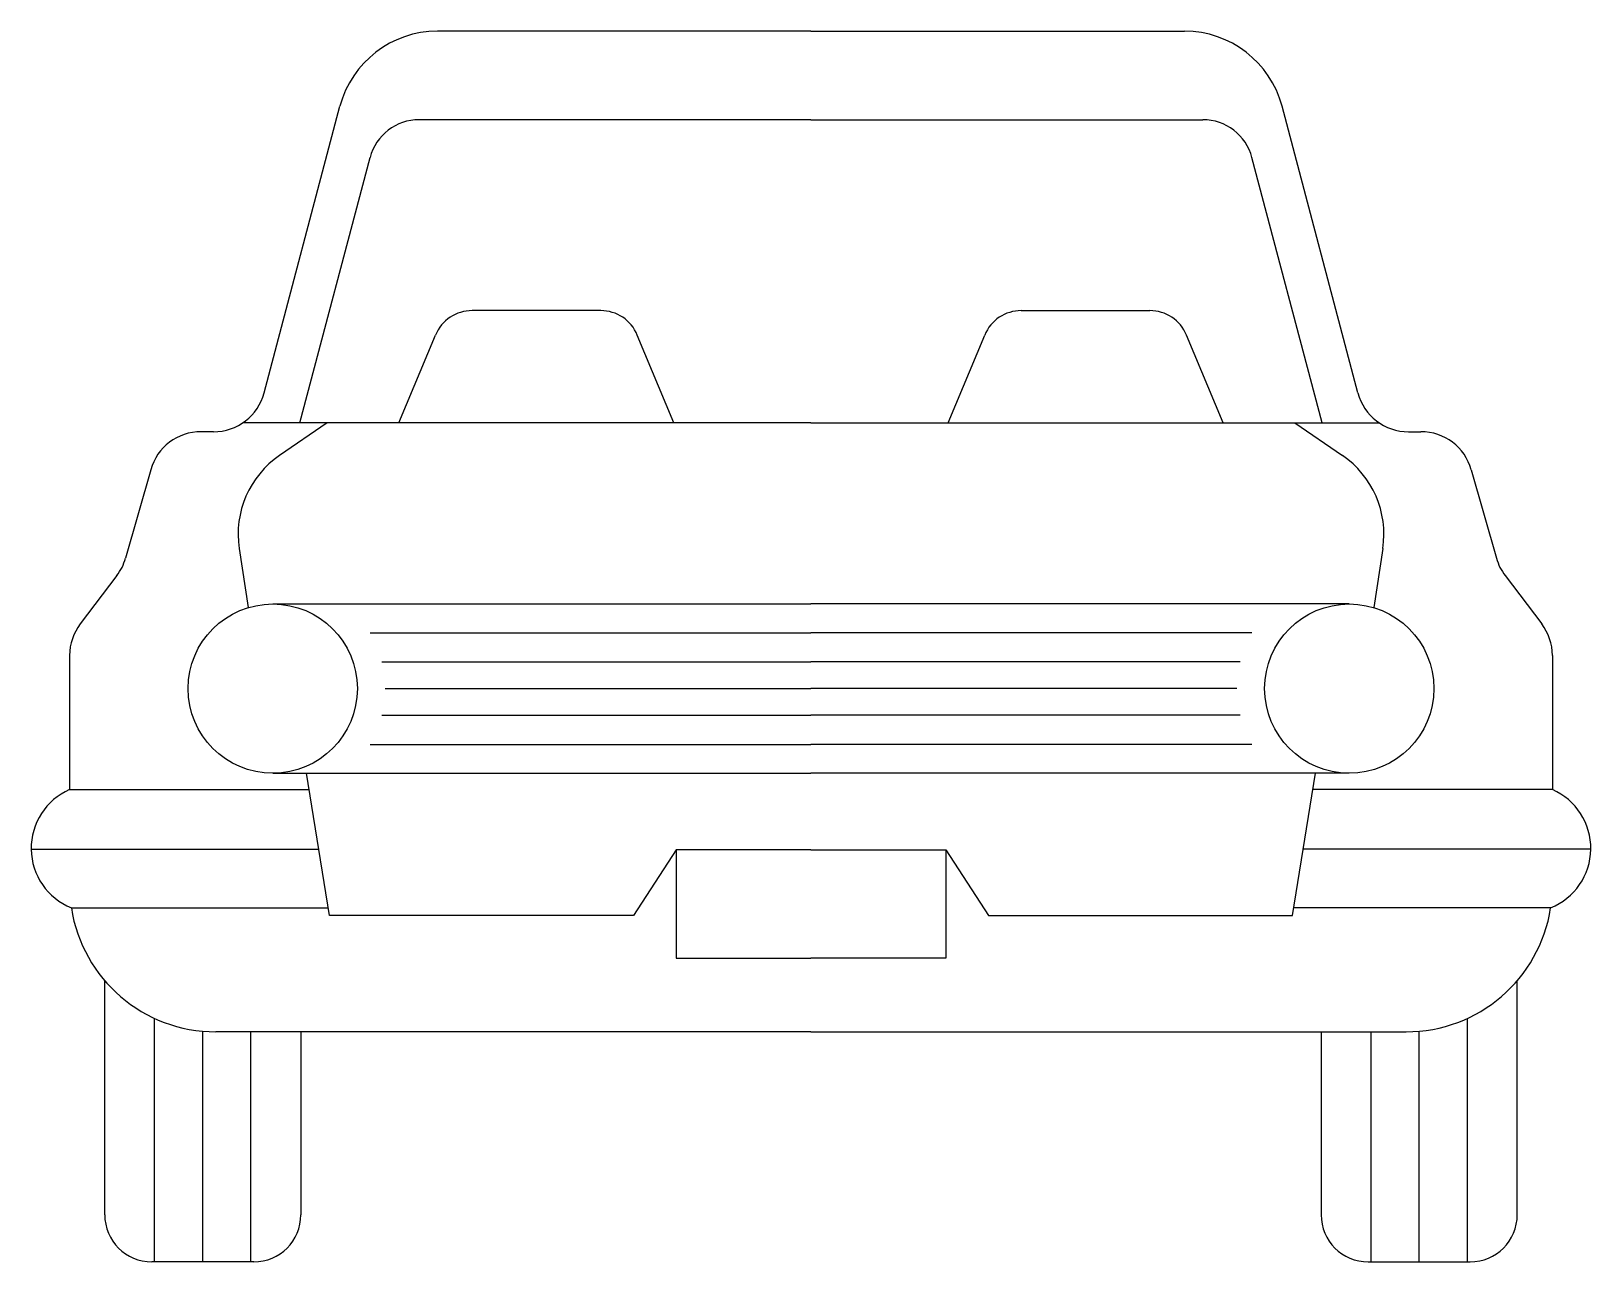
# Model space of a CAD drawing. Extents: x -32.6 to 32.6, y 0 to 51.4.
import ezdxf

# ---------------------------------------------------------------- set-up
doc = ezdxf.new("R2010")
doc.units = 0
doc.layers.add('LAYER01', color=7, linetype='CONTINUOUS')

msp = doc.modelspace()

# ---------------------------------------------------------------- linework, layer by layer
at = {"layer": 'LAYER01', "color": 7, "linetype": 'CONTINUOUS'}
for p, q in [((0, 51.398), (-15.599, 51.398)), ((0, 51.398), (15.599, 51.398)), ((-22.838, 36.294), (-19.67, 48.264)), ((22.838, 36.294), (19.67, 48.264)), ((0, 47.701), (-16.36, 47.701)), ((0, 47.701), (16.36, 47.701)), ((-21.346, 35.041), (-18.414, 46.119)), ((21.346, 35.041), (18.414, 46.119)), ((-8.783, 39.727), (-14.151, 39.727)), ((8.783, 39.727), (14.151, 39.727)), ((-17.206, 35.041), (-15.68, 38.707)), ((-5.728, 35.041), (-7.253, 38.707)), ((5.728, 35.041), (7.253, 38.707)), ((17.206, 35.041), (15.68, 38.707)), ((-24.95, 34.668), (-25.473, 34.668)), ((0, 35.041), (-23.728, 35.041)), ((-20.202, 35.041), (-22.193, 33.676)), ((0, 35.041), (23.728, 35.041)), ((20.202, 35.041), (22.193, 33.676)), ((24.95, 34.668), (25.473, 34.668)), ((-27.574, 33.081), (-28.626, 29.382)), ((27.574, 33.081), (28.626, 29.382)), ((-23.877, 29.79), (-23.498, 27.323)), ((23.877, 29.79), (23.498, 27.323)), ((-28.987, 28.658), (-30.515, 26.645)), ((28.987, 28.658), (30.515, 26.645)), ((-22.478, 27.474), (0, 27.474)), ((22.478, 27.474), (0, 27.474)), ((-18.408, 26.272), (0, 26.272)), ((18.408, 26.272), (0, 26.272)), ((-30.959, 25.324), (-30.959, 19.723)), ((-17.922, 25.053), (0, 25.053)), ((17.922, 25.053), (0, 25.053)), ((30.959, 25.324), (30.959, 19.723)), ((-17.788, 23.94), (0, 23.94)), ((17.788, 23.94), (0, 23.94)), ((-17.922, 22.827), (0, 22.827)), ((17.922, 22.827), (0, 22.827)), ((-18.408, 21.609), (0, 21.609)), ((18.408, 21.609), (0, 21.609)), ((-22.478, 20.406), (0, 20.406)), ((-20.102, 14.463), (-21.067, 20.406)), ((22.478, 20.406), (0, 20.406)), ((20.102, 14.463), (21.067, 20.406)), ((-30.959, 19.723), (-20.956, 19.723)), ((30.959, 19.723), (20.956, 19.723)), ((-32.565, 17.228), (-20.551, 17.228)), ((-5.63, 17.204), (-7.407, 14.463)), ((0, 17.204), (-5.63, 17.204)), ((-5.63, 17.204), (-5.63, 12.686)), ((0, 17.204), (5.63, 17.204)), ((5.63, 17.204), (5.63, 12.686)), ((5.63, 17.204), (7.407, 14.463)), ((32.565, 17.228), (20.551, 17.228)), ((-30.888, 14.781), (-20.154, 14.781)), ((-7.407, 14.463), (-20.102, 14.463)), ((7.407, 14.463), (20.102, 14.463)), ((30.888, 14.781), (20.154, 14.781)), ((-5.63, 12.686), (0, 12.686)), ((5.63, 12.686), (0, 12.686)), ((-29.495, 1.967), (-29.495, 11.745)), ((29.495, 1.967), (29.495, 11.745)), ((-27.409, 0), (-27.409, 10.168)), ((27.409, 0), (27.409, 10.168)), ((-25.4, 0), (-25.4, 9.633)), ((0, 9.609), (-24.859, 9.609)), ((-23.391, 0), (-23.391, 9.609)), ((-21.305, 9.609), (-21.305, 1.967)), ((0, 9.609), (24.859, 9.609)), ((21.305, 9.609), (21.305, 1.967)), ((23.391, 0), (23.391, 9.609)), ((25.4, 0), (25.4, 9.633)), ((-23.272, 0), (-27.528, 0)), ((23.272, 0), (27.528, 0))]:
    msp.add_line(p, q, dxfattribs=at)
for centre in [(-22.478, 23.94), (22.478, 23.94)]:
    msp.add_circle(centre, 3.534, dxfattribs=at)
for centre, radius, start, end in [((-15.599, 47.186), 4.212, 90, 165.17598), ((15.599, 47.186), 4.212, 14.82402, 90), ((-16.36, 45.576), 2.125, 90, 165.17598), ((16.36, 45.576), 2.125, 14.82402, 90), ((-14.151, 38.07), 1.657, 90, 157.40428), ((-8.783, 38.07), 1.657, 22.59572, 90), ((8.783, 38.07), 1.657, 90, 157.40428), ((14.151, 38.07), 1.657, 22.59572, 90), ((-24.95, 36.853), 2.185, 270, 345.17599), ((24.95, 36.853), 2.185, 194.82402, 270), ((-25.473, 32.483), 2.185, 90, 164.12841), ((25.473, 32.483), 2.185, 15.87159, 90), ((-19.943, 30.394), 3.98, 124.43789, 188.72343), ((19.943, 30.394), 3.98, 351.27657, 55.56211), ((-30.727, 29.979), 2.185, 322.80389, 344.1284), ((30.727, 29.979), 2.185, 195.87159, 217.19612), ((-28.775, 25.324), 2.185, 142.80389, 180.00001), ((28.775, 25.324), 2.185, 0, 37.19611), ((-29.885, 17.267), 2.68, 113.63069, 248.01764), ((29.885, 17.267), 2.68, 291.98236, 66.3693), ((-24.859, 15.71), 6.101, 188.75486, 270), ((24.859, 15.71), 6.101, 270, 351.24516), ((-27.528, 1.967), 1.967, 180.00001, 270), ((-23.272, 1.967), 1.967, 270, 0), ((23.272, 1.967), 1.967, 180.00001, 270), ((27.528, 1.967), 1.967, 270, 0)]:
    msp.add_arc(centre, radius, start, end, dxfattribs=at)

doc.saveas('drawing.dxf')
